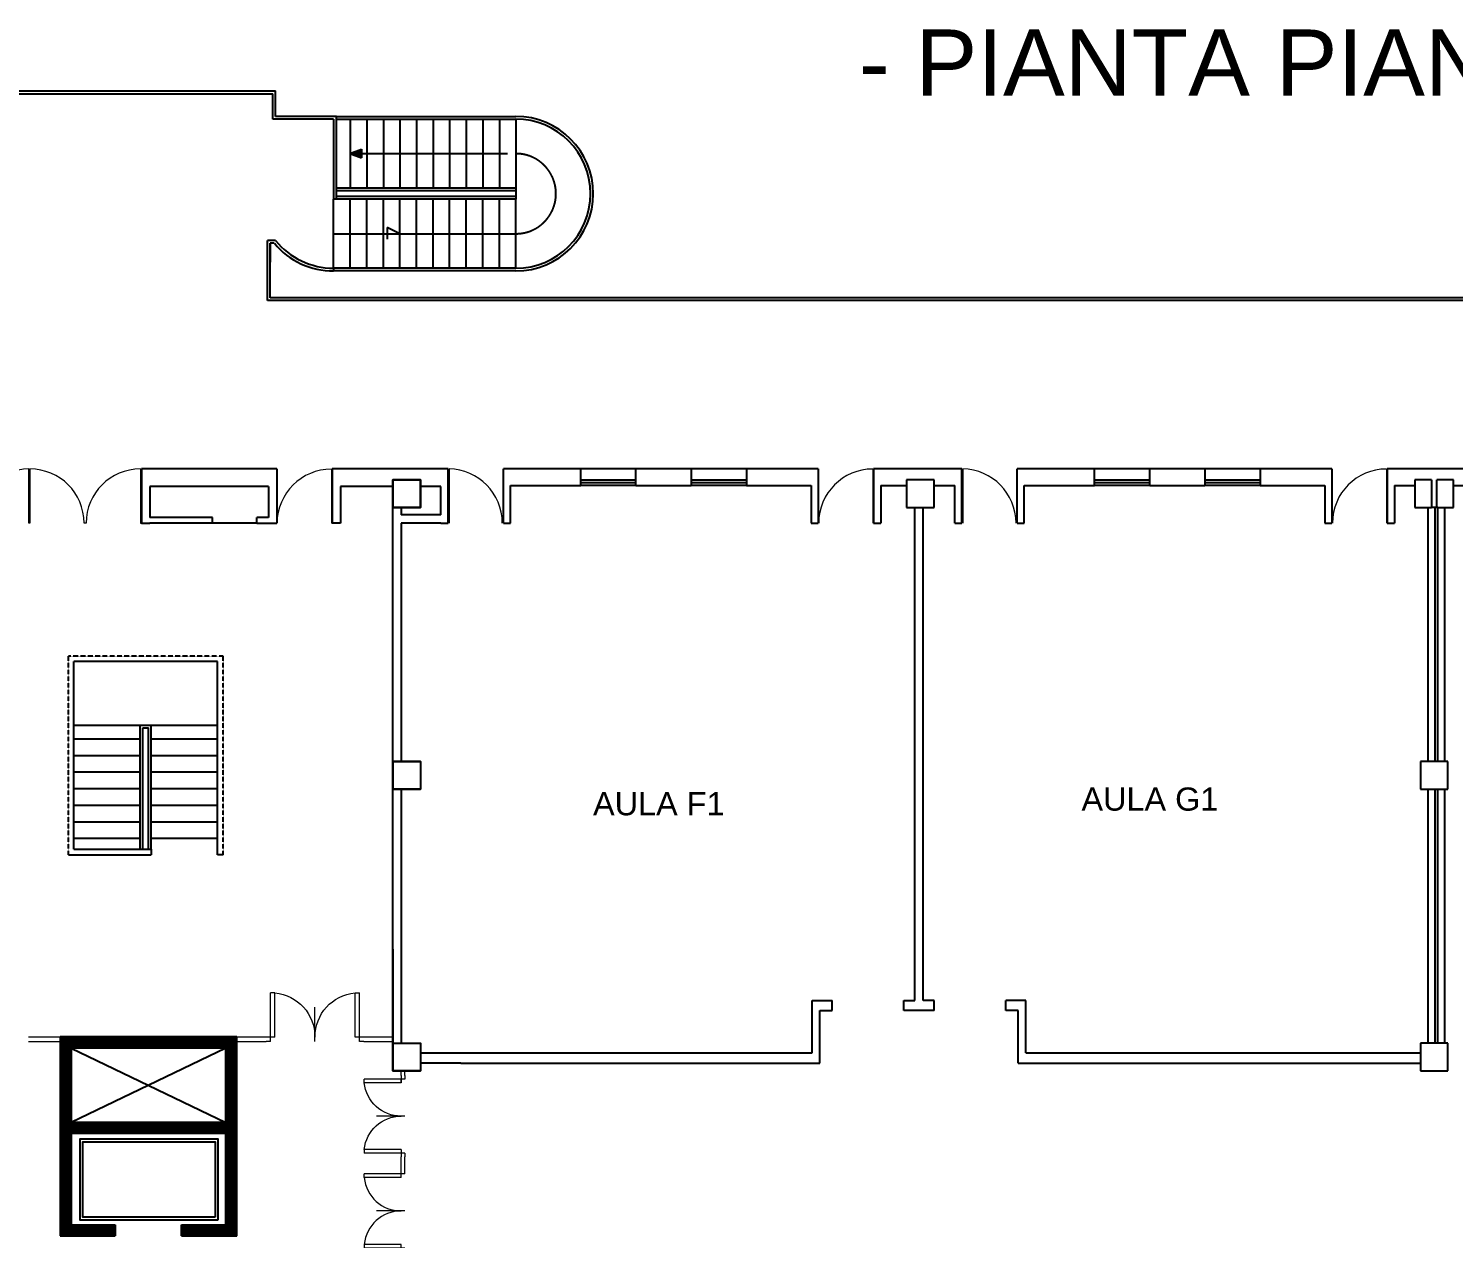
# Model space of a CAD drawing. Header units: millimetres. Extents: x 13992 to 184793, y 17936 to 81681.
# Drawn here: x 81995 to 107792, y 45697 to 67613 of the extents above; entities that cross this region are included whole.
import ezdxf
from ezdxf.enums import TextEntityAlignment as Align

# ---------------------------------------------------------------- set-up
doc = ezdxf.new("R2010")
doc.units = ezdxf.units.MM
doc.linetypes.add('DASHED', pattern=[0.75, 0.5, -0.25])
doc.layers.add('arredi', color=8, linetype='Continuous', lineweight=5)
doc.layers.add('INFISSI', color=4, linetype='Continuous', lineweight=5)
for name, color, linetype in [('CARTIGLIO', 7, 'Continuous'), ('PROIEZIONI', 4, 'Continuous'), ('SEZIONI', 7, 'Continuous')]:
    doc.layers.add(name, color=color, linetype=linetype)
doc.layers.add('retini', color=7, linetype='Continuous', true_color=0xd9d9d9)
doc.styles.get("Standard").update_dxf_attribs({"font": 'Arial.ttf'})

# ---------------------------------------------------------------- blocks, each defined once
blk = doc.blocks.new('*X12')
at = {"color": 0}
for p, q in [((75290, 51461, 2900), (75686, 51857, 2900)), ((75290, 51496, 2900), (75651, 51857, 2900)), ((75290, 51531, 2900), (75616, 51857, 2900)), ((75290, 51567, 2900), (75580, 51857, 2900)), ((75290, 51602, 2900), (75545, 51857, 2900)), ((75290, 51637, 2900), (75509, 51857, 2900)), ((75290, 51673, 2900), (75474, 51857, 2900)), ((75290, 51708, 2900), (75439, 51857, 2900)), ((75290, 51743, 2900), (75403, 51857, 2900)), ((75290, 51779, 2900), (75368, 51857, 2900)), ((75290, 51814, 2900), (75333, 51857, 2900)), ((75290, 51849, 2900), (75297, 51857, 2900)), ((75522, 51657, 2900), (75722, 51857, 2900)), ((75557, 51657, 2900), (75757, 51857, 2900)), ((75592, 51657, 2900), (75792, 51857, 2900)), ((75628, 51657, 2900), (75828, 51857, 2900)), ((75663, 51657, 2900), (75863, 51857, 2900)), ((75698, 51657, 2900), (75898, 51857, 2900)), ((75734, 51657, 2900), (75934, 51857, 2900)), ((75769, 51657, 2900), (75969, 51857, 2900)), ((75804, 51657, 2900), (76004, 51857, 2900)), ((75840, 51657, 2900), (76040, 51857, 2900)), ((75875, 51657, 2900), (76075, 51857, 2900)), ((75910, 51657, 2900), (76110, 51857, 2900)), ((75946, 51657, 2900), (76146, 51857, 2900)), ((75981, 51657, 2900), (76181, 51857, 2900)), ((76017, 51657, 2900), (76217, 51857, 2900)), ((76052, 51657, 2900), (76252, 51857, 2900)), ((76087, 51657, 2900), (76287, 51857, 2900)), ((76123, 51657, 2900), (76323, 51857, 2900)), ((76158, 51657, 2900), (76358, 51857, 2900)), ((76193, 51657, 2900), (76393, 51857, 2900)), ((76229, 51657, 2900), (76429, 51857, 2900)), ((76264, 51657, 2900), (76464, 51857, 2900)), ((76299, 51657, 2900), (76499, 51857, 2900)), ((76335, 51657, 2900), (76535, 51857, 2900)), ((76370, 51657, 2900), (76570, 51857, 2900)), ((76405, 51657, 2900), (76605, 51857, 2900)), ((76441, 51657, 2900), (76641, 51857, 2900)), ((76476, 51657, 2900), (76676, 51857, 2900)), ((76512, 51657, 2900), (76712, 51857, 2900)), ((76547, 51657, 2900), (76747, 51857, 2900)), ((76582, 51657, 2900), (76782, 51857, 2900)), ((76618, 51657, 2900), (76818, 51857, 2900)), ((76653, 51657, 2900), (76853, 51857, 2900)), ((76688, 51657, 2900), (76888, 51857, 2900)), ((76724, 51657, 2900), (76924, 51857, 2900)), ((76759, 51657, 2900), (76959, 51857, 2900)), ((76794, 51657, 2900), (76994, 51857, 2900)), ((76830, 51657, 2900), (77030, 51857, 2900)), ((76865, 51657, 2900), (77065, 51857, 2900)), ((76900, 51657, 2900), (77100, 51857, 2900)), ((76936, 51657, 2900), (77136, 51857, 2900)), ((76971, 51657, 2900), (77171, 51857, 2900)), ((77007, 51657, 2900), (77207, 51857, 2900)), ((77042, 51657, 2900), (77242, 51857, 2900)), ((77077, 51657, 2900), (77277, 51857, 2900)), ((77113, 51657, 2900), (77313, 51857, 2900)), ((77148, 51657, 2900), (77348, 51857, 2900)), ((77183, 51657, 2900), (77383, 51857, 2900)), ((77219, 51657, 2900), (77419, 51857, 2900)), ((77254, 51657, 2900), (77454, 51857, 2900)), ((77289, 51657, 2900), (77489, 51857, 2900)), ((77325, 51657, 2900), (77525, 51857, 2900)), ((77360, 51657, 2900), (77560, 51857, 2900)), ((77395, 51657, 2900), (77595, 51857, 2900)), ((77431, 51657, 2900), (77631, 51857, 2900)), ((77466, 51657, 2900), (77666, 51857, 2900)), ((77501, 51657, 2900), (77701, 51857, 2900)), ((77537, 51657, 2900), (77737, 51857, 2900)), ((77572, 51657, 2900), (77772, 51857, 2900)), ((77608, 51657, 2900), (77808, 51857, 2900)), ((77643, 51657, 2900), (77843, 51857, 2900)), ((77678, 51657, 2900), (77878, 51857, 2900)), ((77714, 51657, 2900), (77914, 51857, 2900)), ((77749, 51657, 2900), (77949, 51857, 2900)), ((77784, 51657, 2900), (77984, 51857, 2900)), ((77820, 51657, 2900), (78020, 51857, 2900)), ((77855, 51657, 2900), (78055, 51857, 2900)), ((77890, 51657, 2900), (78090, 51857, 2900)), ((77926, 51657, 2900), (78126, 51857, 2900)), ((77961, 51657, 2900), (78161, 51857, 2900)), ((77996, 51657, 2900), (78196, 51857, 2900)), ((78032, 51657, 2900), (78232, 51857, 2900)), ((78067, 51657, 2900), (78267, 51857, 2900)), ((78103, 51657, 2900), (78303, 51857, 2900)), ((78138, 51657, 2900), (78338, 51857, 2900)), ((78173, 51657, 2900), (78373, 51857, 2900)), ((78209, 51657, 2900), (78409, 51857, 2900)), ((78244, 51657, 2900), (78444, 51857, 2900)), ((78279, 51657, 2900), (78479, 51857, 2900)), ((75290, 51425, 2900), (75490, 51625, 2900)), ((78290, 51632, 2900), (78490, 51832, 2900)), ((78290, 51597, 2900), (78490, 51797, 2900)), ((78290, 51561, 2900), (78490, 51761, 2900)), ((78290, 51526, 2900), (78490, 51726, 2900)), ((78290, 51491, 2900), (78490, 51691, 2900)), ((78290, 51455, 2900), (78490, 51655, 2900)), ((78290, 51420, 2900), (78490, 51620, 2900)), ((75290, 51390, 2900), (75490, 51590, 2900)), ((75290, 51354, 2900), (75490, 51554, 2900)), ((75290, 51319, 2900), (75490, 51519, 2900)), ((75290, 51284, 2900), (75490, 51484, 2900)), ((75290, 51248, 2900), (75490, 51448, 2900)), ((75290, 51213, 2900), (75490, 51413, 2900)), ((75290, 51178, 2900), (75490, 51378, 2900)), ((75290, 51142, 2900), (75490, 51342, 2900)), ((78290, 51385, 2900), (78490, 51585, 2900)), ((78290, 51349, 2900), (78490, 51549, 2900)), ((78290, 51314, 2900), (78490, 51514, 2900)), ((78290, 51279, 2900), (78490, 51479, 2900)), ((78290, 51243, 2900), (78490, 51443, 2900)), ((78290, 51208, 2900), (78490, 51408, 2900)), ((78290, 51172, 2900), (78490, 51372, 2900)), ((78290, 51137, 2900), (78490, 51337, 2900)), ((75290, 51107, 2900), (75490, 51307, 2900)), ((75290, 51072, 2900), (75490, 51272, 2900)), ((75290, 51036, 2900), (75490, 51236, 2900)), ((75290, 51001, 2900), (75490, 51201, 2900)), ((75290, 50966, 2900), (75490, 51166, 2900)), ((75290, 50930, 2900), (75490, 51130, 2900)), ((75290, 50895, 2900), (75490, 51095, 2900)), ((78290, 51102, 2900), (78490, 51302, 2900)), ((78290, 51066, 2900), (78490, 51266, 2900)), ((78290, 51031, 2900), (78490, 51231, 2900)), ((78290, 50996, 2900), (78490, 51196, 2900)), ((78290, 50960, 2900), (78490, 51160, 2900)), ((78290, 50925, 2900), (78490, 51125, 2900)), ((78290, 50890, 2900), (78490, 51090, 2900)), ((75290, 50859, 2900), (75490, 51059, 2900)), ((75290, 50824, 2900), (75490, 51024, 2900)), ((75290, 50789, 2900), (75490, 50989, 2900)), ((75290, 50753, 2900), (75490, 50953, 2900)), ((75290, 50718, 2900), (75490, 50918, 2900)), ((75290, 50683, 2900), (75490, 50883, 2900)), ((75290, 50647, 2900), (75490, 50847, 2900)), ((78290, 50854, 2900), (78490, 51054, 2900)), ((78290, 50819, 2900), (78490, 51019, 2900)), ((78290, 50784, 2900), (78490, 50984, 2900)), ((78290, 50748, 2900), (78490, 50948, 2900)), ((78290, 50713, 2900), (78490, 50913, 2900)), ((78290, 50677, 2900), (78490, 50877, 2900)), ((78290, 50642, 2900), (78490, 50842, 2900)), ((75290, 50612, 2900), (75490, 50812, 2900)), ((75290, 50577, 2900), (75490, 50777, 2900)), ((75290, 50541, 2900), (75490, 50741, 2900)), ((75290, 50506, 2900), (75490, 50706, 2900)), ((75290, 50471, 2900), (75490, 50671, 2900)), ((75290, 50435, 2900), (75490, 50635, 2900)), ((75290, 50400, 2900), (75490, 50600, 2900)), ((75290, 50364, 2900), (75490, 50564, 2900)), ((78290, 50607, 2900), (78490, 50807, 2900)), ((78290, 50571, 2900), (78490, 50771, 2900)), ((78290, 50536, 2900), (78490, 50736, 2900)), ((78290, 50501, 2900), (78490, 50701, 2900)), ((78290, 50465, 2900), (78490, 50665, 2900)), ((78290, 50430, 2900), (78490, 50630, 2900)), ((78290, 50395, 2900), (78490, 50595, 2900)), ((75290, 50329, 2900), (75490, 50529, 2900)), ((75290, 50294, 2900), (75490, 50494, 2900)), ((75290, 50258, 2900), (75490, 50458, 2900)), ((75290, 50223, 2900), (75490, 50423, 2900)), ((75290, 50188, 2900), (75490, 50388, 2900)), ((75290, 50152, 2900), (75490, 50352, 2900)), ((75290, 50117, 2900), (75490, 50317, 2900)), ((75290, 49940, 2900), (75657, 50307, 2900)), ((75290, 49976, 2900), (75621, 50307, 2900)), ((75290, 50011, 2900), (75586, 50307, 2900)), ((75290, 50046, 2900), (75550, 50307, 2900)), ((75290, 50082, 2900), (75515, 50307, 2900)), ((75492, 50107, 2900), (75692, 50307, 2900)), ((75527, 50107, 2900), (75727, 50307, 2900)), ((75563, 50107, 2900), (75763, 50307, 2900)), ((75598, 50107, 2900), (75798, 50307, 2900)), ((75633, 50107, 2900), (75833, 50307, 2900)), ((75669, 50107, 2900), (75869, 50307, 2900)), ((75704, 50107, 2900), (75904, 50307, 2900)), ((75739, 50107, 2900), (75939, 50307, 2900)), ((75775, 50107, 2900), (75975, 50307, 2900)), ((75810, 50107, 2900), (76010, 50307, 2900)), ((75845, 50107, 2900), (76045, 50307, 2900)), ((75881, 50107, 2900), (76081, 50307, 2900)), ((75916, 50107, 2900), (76116, 50307, 2900)), ((75951, 50107, 2900), (76151, 50307, 2900)), ((75987, 50107, 2900), (76187, 50307, 2900)), ((76022, 50107, 2900), (76222, 50307, 2900)), ((76058, 50107, 2900), (76258, 50307, 2900)), ((76093, 50107, 2900), (76293, 50307, 2900)), ((76128, 50107, 2900), (76328, 50307, 2900)), ((76164, 50107, 2900), (76364, 50307, 2900)), ((76199, 50107, 2900), (76399, 50307, 2900)), ((76234, 50107, 2900), (76434, 50307, 2900)), ((76270, 50107, 2900), (76470, 50307, 2900)), ((76305, 50107, 2900), (76505, 50307, 2900)), ((76340, 50107, 2900), (76540, 50307, 2900)), ((76376, 50107, 2900), (76576, 50307, 2900)), ((76411, 50107, 2900), (76611, 50307, 2900)), ((76446, 50107, 2900), (76646, 50307, 2900)), ((76482, 50107, 2900), (76682, 50307, 2900)), ((76517, 50107, 2900), (76717, 50307, 2900)), ((76553, 50107, 2900), (76753, 50307, 2900)), ((76588, 50107, 2900), (76788, 50307, 2900)), ((76623, 50107, 2900), (76823, 50307, 2900)), ((76659, 50107, 2900), (76859, 50307, 2900)), ((76694, 50107, 2900), (76894, 50307, 2900)), ((76729, 50107, 2900), (76929, 50307, 2900)), ((76765, 50107, 2900), (76965, 50307, 2900)), ((76800, 50107, 2900), (77000, 50307, 2900)), ((76835, 50107, 2900), (77035, 50307, 2900)), ((76871, 50107, 2900), (77071, 50307, 2900)), ((76906, 50107, 2900), (77106, 50307, 2900)), ((76941, 50107, 2900), (77141, 50307, 2900)), ((76977, 50107, 2900), (77177, 50307, 2900)), ((77012, 50107, 2900), (77212, 50307, 2900)), ((77048, 50107, 2900), (77248, 50307, 2900)), ((77083, 50107, 2900), (77283, 50307, 2900)), ((77118, 50107, 2900), (77318, 50307, 2900)), ((77154, 50107, 2900), (77354, 50307, 2900)), ((77189, 50107, 2900), (77389, 50307, 2900)), ((77224, 50107, 2900), (77424, 50307, 2900)), ((77260, 50107, 2900), (77460, 50307, 2900)), ((77295, 50107, 2900), (77495, 50307, 2900)), ((77330, 50107, 2900), (77530, 50307, 2900)), ((77366, 50107, 2900), (77566, 50307, 2900)), ((77401, 50107, 2900), (77601, 50307, 2900)), ((77436, 50107, 2900), (77636, 50307, 2900)), ((77472, 50107, 2900), (77672, 50307, 2900)), ((77507, 50107, 2900), (77707, 50307, 2900)), ((77542, 50107, 2900), (77742, 50307, 2900)), ((77578, 50107, 2900), (77778, 50307, 2900)), ((77613, 50107, 2900), (77813, 50307, 2900)), ((77649, 50107, 2900), (77849, 50307, 2900)), ((77684, 50107, 2900), (77884, 50307, 2900)), ((77719, 50107, 2900), (77919, 50307, 2900)), ((77755, 50107, 2900), (77955, 50307, 2900)), ((77790, 50107, 2900), (77990, 50307, 2900)), ((77825, 50107, 2900), (78025, 50307, 2900)), ((77861, 50107, 2900), (78061, 50307, 2900)), ((77896, 50107, 2900), (78096, 50307, 2900)), ((77931, 50107, 2900), (78131, 50307, 2900)), ((77967, 50107, 2900), (78167, 50307, 2900)), ((78002, 50107, 2900), (78202, 50307, 2900)), ((78037, 50107, 2900), (78237, 50307, 2900)), ((78073, 50107, 2900), (78273, 50307, 2900)), ((78108, 50107, 2900), (78490, 50489, 2900)), ((78144, 50107, 2900), (78490, 50453, 2900)), ((78179, 50107, 2900), (78490, 50418, 2900)), ((78214, 50107, 2900), (78490, 50383, 2900)), ((78250, 50107, 2900), (78490, 50347, 2900)), ((78285, 50107, 2900), (78490, 50312, 2900)), ((78290, 50359, 2900), (78490, 50559, 2900)), ((78290, 50324, 2900), (78490, 50524, 2900)), ((75290, 49905, 2900), (75490, 50105, 2900)), ((75290, 49870, 2900), (75490, 50070, 2900)), ((78290, 50076, 2900), (78490, 50276, 2900)), ((78290, 50041, 2900), (78490, 50241, 2900)), ((78290, 50006, 2900), (78490, 50206, 2900)), ((78290, 49970, 2900), (78490, 50170, 2900)), ((78290, 49935, 2900), (78490, 50135, 2900)), ((78290, 49900, 2900), (78490, 50100, 2900)), ((78290, 49864, 2900), (78490, 50064, 2900)), ((75290, 49834, 2900), (75490, 50034, 2900)), ((75290, 49799, 2900), (75490, 49999, 2900)), ((75290, 49763, 2900), (75490, 49963, 2900)), ((75290, 49728, 2900), (75490, 49928, 2900)), ((75290, 49693, 2900), (75490, 49893, 2900)), ((75290, 49657, 2900), (75490, 49857, 2900)), ((75290, 49622, 2900), (75490, 49822, 2900)), ((78290, 49829, 2900), (78490, 50029, 2900)), ((78290, 49794, 2900), (78490, 49994, 2900)), ((78290, 49758, 2900), (78490, 49958, 2900)), ((78290, 49723, 2900), (78490, 49923, 2900)), ((78290, 49688, 2900), (78490, 49888, 2900)), ((78290, 49652, 2900), (78490, 49852, 2900)), ((78290, 49617, 2900), (78490, 49817, 2900)), ((75290, 49587, 2900), (75490, 49787, 2900)), ((75290, 49551, 2900), (75490, 49751, 2900)), ((75290, 49516, 2900), (75490, 49716, 2900)), ((75290, 49481, 2900), (75490, 49681, 2900)), ((75290, 49445, 2900), (75490, 49645, 2900)), ((75290, 49410, 2900), (75490, 49610, 2900)), ((75290, 49375, 2900), (75490, 49575, 2900)), ((75290, 49339, 2900), (75490, 49539, 2900)), ((78290, 49581, 2900), (78490, 49781, 2900)), ((78290, 49546, 2900), (78490, 49746, 2900)), ((78290, 49511, 2900), (78490, 49711, 2900)), ((78290, 49475, 2900), (78490, 49675, 2900)), ((78290, 49440, 2900), (78490, 49640, 2900)), ((78290, 49405, 2900), (78490, 49605, 2900)), ((78290, 49369, 2900), (78490, 49569, 2900)), ((78290, 49334, 2900), (78490, 49534, 2900)), ((75290, 49304, 2900), (75490, 49504, 2900)), ((75290, 49268, 2900), (75490, 49468, 2900)), ((75290, 49233, 2900), (75490, 49433, 2900)), ((75290, 49198, 2900), (75490, 49398, 2900)), ((75290, 49162, 2900), (75490, 49362, 2900)), ((75290, 49127, 2900), (75490, 49327, 2900)), ((75290, 49092, 2900), (75490, 49292, 2900)), ((78290, 49299, 2900), (78490, 49499, 2900)), ((78290, 49263, 2900), (78490, 49463, 2900)), ((78290, 49228, 2900), (78490, 49428, 2900)), ((78290, 49193, 2900), (78490, 49393, 2900)), ((78290, 49157, 2900), (78490, 49357, 2900)), ((78290, 49122, 2900), (78490, 49322, 2900)), ((78290, 49086, 2900), (78490, 49286, 2900)), ((75290, 49056, 2900), (75490, 49256, 2900)), ((75290, 49021, 2900), (75490, 49221, 2900)), ((75290, 48986, 2900), (75490, 49186, 2900)), ((75290, 48950, 2900), (75490, 49150, 2900)), ((75290, 48915, 2900), (75490, 49115, 2900)), ((75290, 48880, 2900), (75490, 49080, 2900)), ((75290, 48844, 2900), (75490, 49044, 2900)), ((78290, 49051, 2900), (78490, 49251, 2900)), ((78290, 49016, 2900), (78490, 49216, 2900)), ((78290, 48980, 2900), (78490, 49180, 2900)), ((78290, 48945, 2900), (78490, 49145, 2900)), ((78290, 48910, 2900), (78490, 49110, 2900)), ((78290, 48874, 2900), (78490, 49074, 2900)), ((78290, 48839, 2900), (78490, 49039, 2900)), ((75290, 48809, 2900), (75490, 49009, 2900)), ((75290, 48773, 2900), (75490, 48973, 2900)), ((75290, 48738, 2900), (75490, 48938, 2900)), ((75290, 48703, 2900), (75490, 48903, 2900)), ((75290, 48667, 2900), (75490, 48867, 2900)), ((75290, 48632, 2900), (75490, 48832, 2900)), ((75290, 48597, 2900), (75490, 48797, 2900)), ((75290, 48561, 2900), (75490, 48761, 2900)), ((78290, 48804, 2900), (78490, 49004, 2900)), ((78290, 48768, 2900), (78490, 48968, 2900)), ((78290, 48733, 2900), (78490, 48933, 2900)), ((78290, 48698, 2900), (78490, 48898, 2900)), ((78290, 48662, 2900), (78490, 48862, 2900)), ((78290, 48627, 2900), (78490, 48827, 2900)), ((78290, 48592, 2900), (78490, 48792, 2900)), ((78290, 48556, 2900), (78490, 48756, 2900)), ((75290, 48526, 2900), (75490, 48726, 2900)), ((75290, 48491, 2900), (75490, 48691, 2900)), ((75290, 48455, 2900), (75490, 48655, 2900)), ((75290, 48420, 2900), (75490, 48620, 2900)), ((75290, 48385, 2900), (75490, 48585, 2900)), ((75290, 48349, 2900), (75490, 48549, 2900)), ((75290, 48314, 2900), (75490, 48514, 2900)), ((78097, 48257, 2900), (78490, 48650, 2900)), ((78132, 48257, 2900), (78490, 48615, 2900)), ((78167, 48257, 2900), (78490, 48579, 2900)), ((78203, 48257, 2900), (78490, 48544, 2900)), ((78238, 48257, 2900), (78490, 48509, 2900)), ((78290, 48521, 2900), (78490, 48721, 2900)), ((78290, 48485, 2900), (78490, 48685, 2900)), ((75290, 48279, 2900), (75490, 48479, 2900)), ((75304, 48257, 2900), (75504, 48457, 2900)), ((75339, 48257, 2900), (75539, 48457, 2900)), ((75374, 48257, 2900), (75574, 48457, 2900)), ((75410, 48257, 2900), (75610, 48457, 2900)), ((75445, 48257, 2900), (75645, 48457, 2900)), ((75480, 48257, 2900), (75680, 48457, 2900)), ((75516, 48257, 2900), (75716, 48457, 2900)), ((75551, 48257, 2900), (75751, 48457, 2900)), ((75586, 48257, 2900), (75786, 48457, 2900)), ((75622, 48257, 2900), (75822, 48457, 2900)), ((75657, 48257, 2900), (75857, 48457, 2900)), ((75692, 48257, 2900), (75892, 48457, 2900)), ((75728, 48257, 2900), (75928, 48457, 2900)), ((75763, 48257, 2900), (75963, 48457, 2900)), ((75799, 48257, 2900), (75999, 48457, 2900)), ((75834, 48257, 2900), (76034, 48457, 2900)), ((75869, 48257, 2900), (76069, 48457, 2900)), ((75905, 48257, 2900), (76105, 48457, 2900)), ((75940, 48257, 2900), (76140, 48457, 2900)), ((75975, 48257, 2900), (76175, 48457, 2900)), ((76011, 48257, 2900), (76211, 48457, 2900)), ((76046, 48257, 2900), (76246, 48457, 2900)), ((76081, 48257, 2900), (76281, 48457, 2900)), ((76117, 48257, 2900), (76290, 48430, 2900)), ((76152, 48257, 2900), (76290, 48395, 2900)), ((76187, 48257, 2900), (76290, 48359, 2900)), ((76223, 48257, 2900), (76290, 48324, 2900)), ((76258, 48257, 2900), (76290, 48289, 2900)), ((77490, 48428, 2900), (77519, 48457, 2900)), ((77490, 48393, 2900), (77554, 48457, 2900)), ((77490, 48357, 2900), (77590, 48457, 2900)), ((77490, 48322, 2900), (77625, 48457, 2900)), ((77490, 48286, 2900), (77660, 48457, 2900)), ((77496, 48257, 2900), (77696, 48457, 2900)), ((77531, 48257, 2900), (77731, 48457, 2900)), ((77566, 48257, 2900), (77766, 48457, 2900)), ((77602, 48257, 2900), (77802, 48457, 2900)), ((77637, 48257, 2900), (77837, 48457, 2900)), ((77672, 48257, 2900), (77872, 48457, 2900)), ((77708, 48257, 2900), (77908, 48457, 2900)), ((77743, 48257, 2900), (77943, 48457, 2900)), ((77778, 48257, 2900), (77978, 48457, 2900)), ((77814, 48257, 2900), (78014, 48457, 2900)), ((77849, 48257, 2900), (78049, 48457, 2900)), ((77885, 48257, 2900), (78085, 48457, 2900)), ((77920, 48257, 2900), (78120, 48457, 2900)), ((77955, 48257, 2900), (78155, 48457, 2900)), ((77991, 48257, 2900), (78191, 48457, 2900)), ((78026, 48257, 2900), (78226, 48457, 2900)), ((78061, 48257, 2900), (78261, 48457, 2900)), ((78273, 48257, 2900), (78490, 48473, 2900)), ((78309, 48257, 2900), (78490, 48438, 2900)), ((78344, 48257, 2900), (78490, 48403, 2900)), ((78379, 48257, 2900), (78490, 48367, 2900)), ((78415, 48257, 2900), (78490, 48332, 2900)), ((78450, 48257, 2900), (78490, 48297, 2900)), ((78486, 48257, 2900), (78490, 48261, 2900))]:
    blk.add_line(p, q, dxfattribs=at)
blk = doc.blocks.new('PORTA')
at = {"layer": 'INFISSI'}
for p, q in [((-5477.1, 11431.3), (-5482.1, 11431.3)), ((-5477.1, 11431.3), (-5477.1, 11426.3)), ((-5427.1, 11431.3), (-5427.1, 11392.9)), ((-5372.1, 11431.3), (-5377.1, 11431.3)), ((-5377.1, 11431.3), (-5377.1, 11426.3)), ((-5477.1, 11426.3), (-5482.1, 11426.3)), ((-5477.1, 11426.3), (-5477.1, 11376.6)), ((-5472.1, 11426.3), (-5477.1, 11426.3)), ((-5472.1, 11426.3), (-5472.1, 11376.6)), ((-5382.1, 11426.3), (-5382.1, 11376.6)), ((-5377.1, 11426.3), (-5382.1, 11426.3)), ((-5377.1, 11426.3), (-5377.1, 11376.6)), ((-5372.1, 11426.3), (-5377.1, 11426.3)), ((-5472.1, 11376.6), (-5477.1, 11376.6)), ((-5382.1, 11376.6), (-5377.1, 11376.6))]:
    blk.add_line(p, q, dxfattribs=at)
for centre, start, end in [((-5477.1, 11426.3), 275.7392, 0), ((-5377.1, 11426.3), 180, 264.2608)]:
    blk.add_arc(centre, 50, start, end, dxfattribs=at)
blk = doc.blocks.new('porta 180')
at = {"layer": 'INFISSI', "xscale": -16.36363636421078, "yscale": 16.36363636314986, "zscale": 16.36363636415724}
blk.add_blockref('PORTA', (-58703, 159843), dxfattribs=at)

msp = doc.modelspace()

# ---------------------------------------------------------------- hatches: boundary and pattern name
at = {"layer": 'PROIEZIONI'}
h = msp.add_hatch(color=256, dxfattribs=at)
h.paths.add_polyline_path([(87812, 65348), (87812, 65349), (88022, 65348), (88022, 65268)])
h.paths.add_polyline_path([(87812, 65349), (88022, 65429), (88022, 65348)])

# ---------------------------------------------------------------- linework, layer by layer
at = {"layer": 'arredi'}
msp.add_line((87492, 58655), (87479, 58655), dxfattribs=at)
at = {"layer": 'INFISSI'}
for p, q in [((82001, 58655), (82001, 59635)), ((82020, 59636), (82020, 58655)), ((84020, 59636), (84020, 58655)), ((87479, 59633), (87479, 58655)), ((89609, 59636), (89609, 58655)), ((97279, 59633), (97279, 58652)), ((98909, 59636), (98909, 58655)), ((106579, 59633), (106579, 58652)), ((82020, 58655), (82001, 58655)), ((83040, 58655), (83001, 58655)), ((84020, 58655), (84042, 58655)), ((88741, 48652), (88741, 48736)), ((88741, 48535), (88741, 48585)), ((88809, 48652), (88809, 48736)), ((88741, 46934), (88741, 47175)), ((88809, 46934), (88809, 47175))]:
    msp.add_line(p, q, dxfattribs=at)
at = {"layer": 'INFISSI', "ltscale": 10000}
for p, q in [((81995, 49347), (82567, 49347)), ((85767, 49347), (86343, 49347)), ((87179, 49286), (87184, 49286)), ((88020, 49347), (88591, 49347)), ((81995, 49266), (82567, 49266)), ((85767, 49266), (86295, 49266)), ((88068, 49266), (88591, 49266))]:
    msp.add_line(p, q, dxfattribs=at)
at = {"layer": 'INFISSI'}
for centre, radius, start, end in [((82023, 58655), 981, 91.2439, 180), ((82020, 58655), 981, 0, 90), ((84020, 58655), 981, 90, 180), ((87485, 58640), 994, 90.3626, 179.1245), ((89591, 58655), 981, 0.0066, 88.9649), ((97279, 58655), 979, 90, 180), ((98891, 58655), 981, 0.0066, 88.9649), ((106579, 58655), 979, 90, 180)]:
    msp.add_arc(centre, radius, start, end, dxfattribs=at)
at = {"layer": 'PROIEZIONI'}
for p, q in [((81419, 66482), (86469, 66482)), ((81469, 66432), (86419, 66432)), ((86419, 65971), (86419, 66432)), ((86419, 65971), (86419, 66432)), ((86469, 66021), (86469, 66482)), ((87519, 65971), (86419, 65971)), ((87569, 66021), (86469, 66021)), ((87519, 65971), (87519, 64721)), ((87569, 66021), (90819, 66021)), ((87569, 64521), (87569, 66021)), ((87569, 65971), (90819, 65971)), ((87819, 65971), (87819, 64721)), ((88119, 65971), (88119, 64721)), ((88419, 65971), (88419, 64721)), ((88719, 65971), (88719, 64721)), ((89019, 65971), (89019, 64721)), ((89319, 65971), (89319, 64721)), ((89619, 65971), (89619, 64721)), ((89919, 65971), (89919, 64721)), ((90219, 65971), (90219, 64721)), ((90519, 65971), (90519, 64721)), ((90819, 65971), (90819, 64721)), ((87812, 65349), (88022, 65429)), ((87812, 65348), (88022, 65268)), ((88022, 65429), (88022, 65268)), ((87519, 64721), (87519, 64521)), ((87519, 63271), (87519, 64521)), ((87569, 64521), (87519, 64521)), ((89019, 64721), (87569, 64721)), ((90819, 64671), (87569, 64671)), ((89073, 64571), (87569, 64571)), ((89109, 64521), (87569, 64521)), ((87819, 63271), (87819, 64521)), ((88119, 63271), (88119, 64521)), ((88419, 63271), (88419, 64521)), ((88719, 63271), (88719, 64521)), ((90819, 64721), (89019, 64721)), ((89019, 63271), (89019, 64521)), ((90819, 64571), (89073, 64571)), ((90819, 64521), (89109, 64521)), ((89319, 64229), (89319, 64521)), ((89619, 63812), (89619, 64521)), ((89919, 63271), (89919, 64521)), ((90219, 63271), (90219, 64521)), ((90519, 63271), (90519, 64521)), ((90819, 64721), (90819, 64521)), ((90819, 63271), (90819, 64521)), ((88491, 64009), (88491, 63799)), ((88719, 63896), (88491, 64009)), ((89319, 63271), (89319, 64229)), ((86319, 62686), (86319, 63772)), ((86469, 63772), (86319, 63772)), ((86369, 62736), (86369, 63722)), ((86369, 63722), (86369, 63382)), ((86445, 63722), (86369, 63722)), ((89619, 63271), (89619, 63812)), ((90009, 63271), (87519, 63271)), ((87519, 63271), (87519, 63221)), ((90045, 63221), (87519, 63221)), ((90819, 63271), (90009, 63271)), ((90819, 63221), (90045, 63221)), ((129247, 62736), (86369, 62736)), ((129297, 62686), (86319, 62686)), ((92992, 59636), (91992, 59636)), ((94992, 59636), (93992, 59636)), ((102292, 59636), (101292, 59636)), ((104292, 59636), (103292, 59636)), ((92992, 59435), (91992, 59435)), ((92992, 59385), (91992, 59385)), ((92992, 59335), (91992, 59335)), ((94992, 59435), (93992, 59435)), ((94992, 59385), (93992, 59385)), ((94992, 59335), (93992, 59335)), ((102292, 59435), (101292, 59435)), ((102292, 59385), (101292, 59385)), ((102292, 59335), (101292, 59335)), ((104292, 59435), (103292, 59435)), ((104292, 59385), (103292, 59385)), ((104292, 59335), (103292, 59335)), ((86126, 58655), (85326, 58655)), ((82817, 54997), (84017, 54997)), ((84017, 52747), (84017, 54997)), ((84017, 54997), (85417, 54997)), ((84217, 52747), (84217, 54997)), ((82817, 54747), (84017, 54747)), ((82817, 54747), (84017, 54747)), ((84067, 52747), (84067, 54947)), ((84067, 54947), (84167, 54947)), ((84167, 52747), (84167, 54947)), ((84217, 54747), (85417, 54747)), ((82817, 54447), (84017, 54447)), ((82817, 54447), (84017, 54447)), ((84217, 54447), (85417, 54447)), ((82817, 54147), (84017, 54147)), ((84217, 54147), (85417, 54147)), ((82817, 53847), (84017, 53847)), ((84217, 53847), (85417, 53847)), ((82817, 53547), (84017, 53547)), ((84217, 53547), (85417, 53547)), ((82817, 53247), (84017, 53247)), ((84217, 53247), (85417, 53247)), ((82817, 52947), (84017, 52947)), ((84217, 52947), (85417, 52947)), ((82767, 49147), (85567, 47797)), ((85567, 49147), (82767, 47797))]:
    msp.add_line(p, q, dxfattribs=at)
at = {"layer": 'PROIEZIONI', "linetype": 'DASHED', "ltscale": 400000}
for p, q in [((87812, 65346), (90666, 65346)), ((87519, 63896), (90819, 63896))]:
    msp.add_line(p, q, dxfattribs=at)
at = {"layer": 'PROIEZIONI'}
for points in [[(85425, 46031), (82929, 46031), (82929, 47501), (85425, 47501)], [(85375, 46081), (82979, 46081), (82979, 47451), (85375, 47451)]]:
    msp.add_lwpolyline(points, close=True, dxfattribs=at)
for centre, radius, start, end in [((90819, 64621), 1400, 270, 90), ((90819, 64621), 1350, 270, 90), ((87516, 64617), 1395, 219.8798, 270.1251), ((87519, 64621), 1350, 218.9424, 270)]:
    msp.add_arc(centre, radius, start, end, dxfattribs=at)
at = {"layer": 'PROIEZIONI', "linetype": 'DASHED', "ltscale": 400000}
msp.add_arc((90819, 64621), 725, 270, 90, dxfattribs=at)
at = {"layer": 'retini'}
msp.add_line((107507, 58936), (107392, 58936), dxfattribs=at)
at = {"layer": 'SEZIONI'}
for p, q in [((84042, 59636), (84042, 58655)), ((86492, 59636), (84042, 59636)), ((86492, 59636), (86492, 59316)), ((86492, 59636), (86492, 58655)), ((87492, 59636), (87492, 59316)), ((89592, 59636), (87492, 59636)), ((87492, 59636), (87492, 58655)), ((89592, 58655), (89592, 59636)), ((91992, 59636), (90592, 59636)), ((90592, 58655), (90592, 59636)), ((91992, 59636), (90592, 59636)), ((91992, 59636), (90592, 59636)), ((91992, 59335), (91992, 59636)), ((93992, 59636), (92992, 59636)), ((92992, 59335), (92992, 59636)), ((93992, 59636), (92992, 59636)), ((93992, 59636), (92992, 59636)), ((93992, 59636), (93992, 59335)), ((96292, 59636), (94992, 59636)), ((94992, 59636), (94992, 59335)), ((96292, 59636), (94992, 59636)), ((96292, 59636), (94992, 59636)), ((96292, 59636), (96292, 58655)), ((97292, 59636), (97292, 58655)), ((98892, 59636), (97292, 59636)), ((98892, 59636), (97292, 59636)), ((98892, 59636), (97292, 59636)), ((98892, 58655), (98892, 59636)), ((101292, 59636), (99892, 59636)), ((99892, 58655), (99892, 59636)), ((101292, 59636), (99892, 59636)), ((101292, 59636), (99892, 59636)), ((101292, 59636), (99892, 59636)), ((101292, 59335), (101292, 59636)), ((103292, 59636), (102292, 59636)), ((102292, 59335), (102292, 59636)), ((103292, 59636), (102292, 59636)), ((103292, 59636), (102292, 59636)), ((103292, 59636), (102292, 59636)), ((103292, 59636), (103292, 59335)), ((105592, 59636), (104292, 59636)), ((104292, 59636), (104292, 59335)), ((105592, 59636), (104292, 59636)), ((105592, 59636), (104292, 59636)), ((105592, 59636), (104292, 59636)), ((105592, 59636), (105592, 58655)), ((106592, 59636), (106592, 58655)), ((108292, 59636), (106592, 59636)), ((108292, 59636), (106615, 59636)), ((108292, 59636), (106615, 59636)), ((89092, 59436), (88592, 59436)), ((88592, 59436), (88592, 58936)), ((89092, 58936), (89092, 59436)), ((90722, 59335), (91992, 59335)), ((90722, 58655), (90722, 59335)), ((92992, 59335), (93992, 59335)), ((94992, 59335), (96162, 59335)), ((96162, 59335), (96162, 58655)), ((97422, 59335), (97892, 59335)), ((97422, 59335), (97422, 58655)), ((98392, 59436), (97892, 59436)), ((97892, 59436), (97892, 58936)), ((98392, 58936), (98392, 59436)), ((98392, 59335), (98762, 59335)), ((98762, 58655), (98762, 59335)), ((100022, 59335), (101292, 59335)), ((100022, 58655), (100022, 59335)), ((102292, 59335), (103292, 59335)), ((104292, 59335), (105462, 59335)), ((105462, 59335), (105462, 58655)), ((106722, 59335), (106722, 58655)), ((106722, 59335), (107092, 59335)), ((107092, 59436), (107092, 58936)), ((107392, 59436), (107092, 59436)), ((107392, 59436), (107392, 58936)), ((107492, 58936), (107492, 59436)), ((107792, 59436), (107492, 59436)), ((107792, 58936), (107792, 59436)), ((107792, 59335), (108162, 59335)), ((84192, 59316), (84192, 58755)), ((86342, 59316), (84192, 59316)), ((86342, 59316), (86342, 58755)), ((88592, 59316), (87642, 59316)), ((87642, 59316), (87642, 58655)), ((89462, 59316), (89092, 59316)), ((89462, 58805), (89462, 59316)), ((88592, 54333), (88592, 58936)), ((88592, 58936), (89092, 58936)), ((88741, 58936), (88741, 58805)), ((97892, 58936), (98392, 58936)), ((98042, 50008), (98042, 58936)), ((98192, 50008), (98192, 58936)), ((107092, 58936), (107392, 58936)), ((107092, 58936), (107392, 58936)), ((107092, 58936), (107392, 58936)), ((107092, 58936), (107392, 58936)), ((107332, 54335), (107332, 58936)), ((107457, 54335), (107457, 58936)), ((107492, 58936), (107792, 58936)), ((107492, 58936), (107792, 58936)), ((107492, 58936), (107792, 58936)), ((107492, 58936), (107792, 58936)), ((107507, 54335), (107507, 58936)), ((107632, 54335), (107632, 58936)), ((84042, 58655), (84192, 58655)), ((85326, 58755), (84192, 58755)), ((85326, 58655), (84192, 58655)), ((85326, 58655), (85326, 58755)), ((86342, 58755), (86126, 58755)), ((86126, 58655), (86126, 58755)), ((86126, 58655), (86492, 58655)), ((87642, 58655), (87492, 58655)), ((89462, 58805), (88741, 58805)), ((89462, 58655), (88741, 58655)), ((88741, 58655), (88741, 54333)), ((89462, 58655), (89592, 58655)), ((90592, 58655), (90722, 58655)), ((96162, 58655), (96292, 58655)), ((97292, 58655), (97422, 58655)), ((98762, 58655), (98892, 58655)), ((99892, 58655), (100022, 58655)), ((105462, 58655), (105592, 58655)), ((106592, 58655), (106722, 58655)), ((107192, 54336), (107192, 53836)), ((107692, 54336), (107192, 54336)), ((107692, 53836), (107692, 54336)), ((88591, 49236), (88592, 53828)), ((88741, 53828), (88741, 49236)), ((107192, 53836), (107692, 53836)), ((107332, 49236), (107332, 53833)), ((107457, 49236), (107457, 53833)), ((107507, 49236), (107507, 53833)), ((107632, 49236), (107632, 53833)), ((88591, 50936), (88591, 49236)), ((89092, 49059), (96183, 49059)), ((100050, 49059), (107192, 49059)), ((107192, 49236), (107192, 48736)), ((107692, 49236), (107192, 49236)), ((107692, 48736), (107692, 49236)), ((89822, 48874), (96323, 48874)), ((99910, 48874), (107192, 48874)), ((107192, 48736), (107692, 48736))]:
    msp.add_line(p, q, dxfattribs=at)
at = {"layer": 'SEZIONI', "color": 7, "linetype": 'DASHED'}
for p, q in [((85517, 56247), (82717, 56247)), ((82717, 52647), (82717, 56247)), ((85517, 52647), (85517, 56247))]:
    msp.add_line(p, q, dxfattribs=at)
at = {"layer": 'SEZIONI', "color": 7}
for p, q in [((85417, 56147), (82817, 56147)), ((82817, 52747), (82817, 56147)), ((85417, 52647), (85417, 56147)), ((82717, 52647), (84217, 52647)), ((82817, 52747), (84217, 52747)), ((84217, 52747), (84217, 52647)), ((85517, 52647), (85417, 52647)), ((82567, 49347), (82567, 45747)), ((85767, 49347), (82567, 49347)), ((85767, 45747), (85767, 49347)), ((82767, 49147), (82767, 47797)), ((85567, 49147), (82767, 49147)), ((85567, 47797), (85567, 49147)), ((85567, 47797), (82767, 47797)), ((85567, 47597), (82767, 47597)), ((82767, 47597), (82767, 45947)), ((85567, 45947), (85567, 47597)), ((82767, 45947), (83567, 45947)), ((83567, 45947), (83567, 45747)), ((84767, 45947), (85567, 45947)), ((84767, 45747), (84767, 45947)), ((82567, 45747), (83567, 45747)), ((84767, 45747), (85767, 45747))]:
    msp.add_line(p, q, dxfattribs=at)
at = {"layer": 'SEZIONI', "linetype": 'Continuous'}
for p, q in [((96183, 49059), (96183, 50008)), ((96183, 50008), (96543, 50008)), ((96323, 49824), (96543, 49824)), ((96323, 48874), (96323, 49824)), ((96543, 49824), (96543, 50008)), ((97843, 50008), (98042, 50008)), ((97843, 49824), (97843, 50008)), ((98390, 49824), (97843, 49824)), ((98390, 50008), (98192, 50008)), ((98390, 49824), (98390, 50008)), ((100050, 50008), (99690, 50008)), ((99690, 49824), (99690, 50008)), ((99910, 49824), (99690, 49824)), ((99910, 48874), (99910, 49824)), ((100050, 49059), (100050, 50008)), ((89822, 48874), (89092, 48874))]:
    msp.add_line(p, q, dxfattribs=at)
at = {"layer": 'SEZIONI'}
for points in [[(88592, 58936), (88592, 58936), (88592, 59436), (88592, 58936)], [(88592, 58936), (88592, 59436), (89092, 59436), (89092, 58936)], [(88592, 58936), (88592, 58936), (88592, 59436), (88592, 58936)], [(88592, 58936), (88592, 59436), (89092, 59436), (89092, 58936)], [(89092, 58936), (89092, 58936), (88592, 58936)], [(89092, 58936), (89092, 58936), (88592, 58936)], [(88592, 53836), (88592, 53836), (88592, 54336), (88592, 53836)], [(88592, 53836), (88592, 54336), (89092, 54336), (89092, 53836)], [(89092, 54336), (89092, 54336), (88592, 54336)], [(89092, 53836), (89092, 53836), (88592, 53836)], [(88592, 48736), (88592, 48736), (88592, 49236), (88592, 48736)], [(88592, 48736), (88592, 49236), (89092, 49236), (89092, 48736)], [(89092, 48736), (89092, 48736), (88592, 48736)]]:
    msp.add_3dface(points, dxfattribs=at)

# ---------------------------------------------------------------- block references
at = {"layer": 'arredi', "xscale": 0.984745046167518, "yscale": 0.984745046167518, "zscale": 0.984745046167518, "rotation": 180}
msp.add_blockref('porta 180', (116826, 390875), dxfattribs=at)
at = {"layer": 'INFISSI', "yscale": 0.8206087750149891, "rotation": 270}
for p, xscale, zscale in [((-195861, 72617), 0.8206087750149891, 0.8206087750149891), ((-195861, 21492), -0.8206087750149891, 0.8206087749330094)]:
    msp.add_blockref('porta 180', p, dxfattribs=dict(at, xscale=xscale, zscale=zscale))
at = {"layer": 'SEZIONI', "color": 9}
msp.add_blockref('*X12', (7277, -2510, -2900), dxfattribs=at)

# ---------------------------------------------------------------- texts
at = {"layer": 'CARTIGLIO', "color": 7}
msp.add_text('- PIANTA PIANO PRIMO -', height=1200, dxfattribs=at).set_placement((106901, 66395), align=Align.CENTER)
at = {"layer": 'CARTIGLIO'}
for s, p in [('AULA F1', (92215, 53362)), ('AULA G1', (101057, 53446))]:
    msp.add_text(s, height=420, dxfattribs=at).set_placement(p)

doc.saveas('drawing.dxf')
